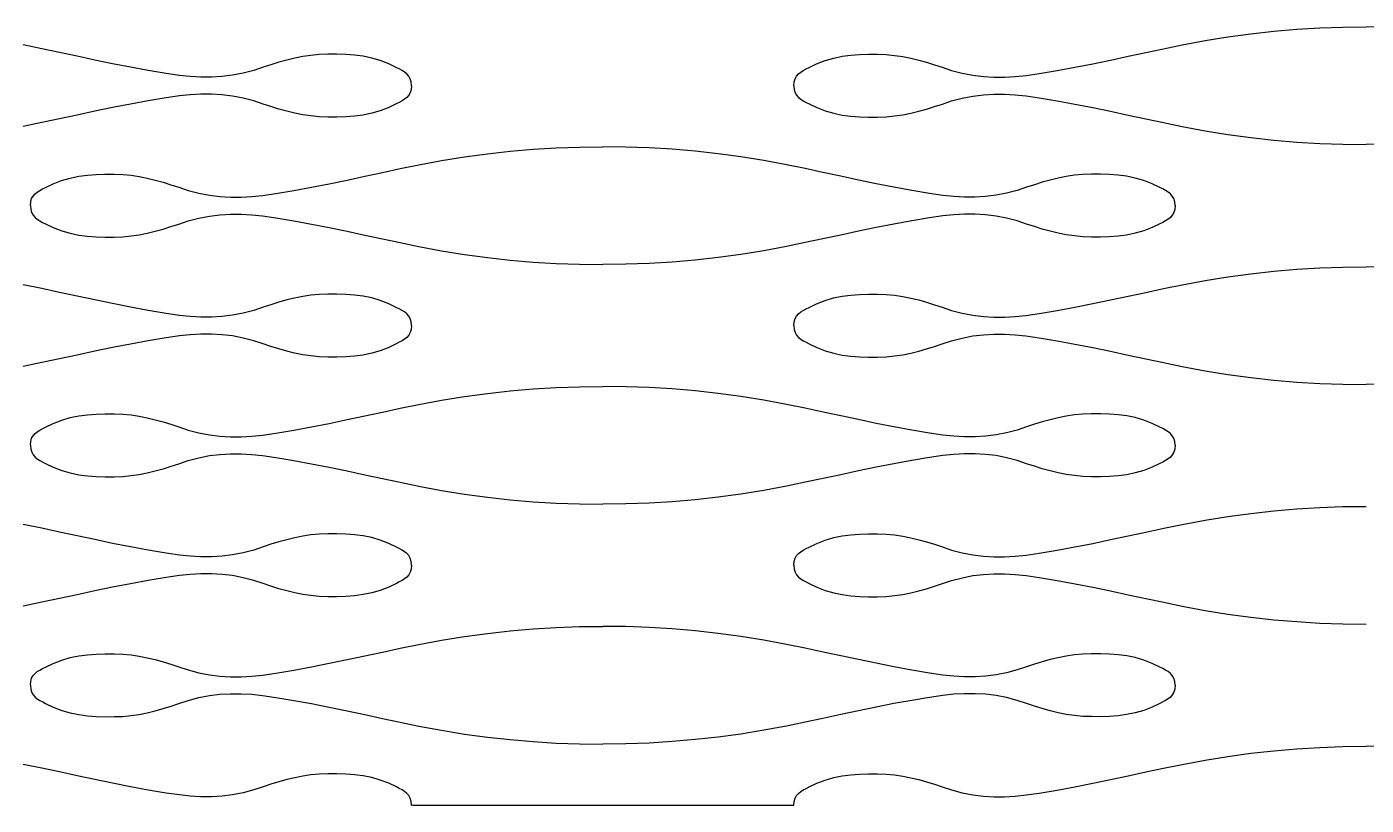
# Model space of a CAD drawing. Extents: x -53 to 53, y -73 to 73.
# Drawn here: x -30.7 to 0, y -73.23 to -55.38 of the extents above; entities that cross this region are included whole.
import ezdxf

# ---------------------------------------------------------------- set-up
doc = ezdxf.new("R2010")
doc.units = 0
doc.header["$MEASUREMENT"] = 0
doc.layers.get('0').update_dxf_attribs({"linetype": 'CONTINUOUS'})

msp = doc.modelspace()

# ---------------------------------------------------------------- linework, layer by layer
for p, q in [((-3.169, -55.615), (-2.644, -55.544)), ((-2.644, -55.544), (-2.119, -55.486)), ((-2.119, -55.486), (-1.593, -55.441)), ((-1.593, -55.441), (-1.064, -55.409)), ((-1.064, -55.409), (-0.534, -55.39)), ((-0.534, -55.39), (0, -55.383)), ((0.533, -55.39), (0, -55.383)), ((-30.358, -55.885), (-30.784, -55.797)), ((-4.643, -55.885), (-4.217, -55.797)), ((-4.217, -55.797), (-3.693, -55.699)), ((-3.693, -55.699), (-3.169, -55.615)), ((-29.952, -55.972), (-30.358, -55.885)), ((-29.546, -56.059), (-29.952, -55.972)), ((-29.14, -56.146), (-29.546, -56.059)), ((-28.734, -56.23), (-29.14, -56.146)), ((-24.744, -56.146), (-24.925, -56.197)), ((-24.561, -56.102), (-24.744, -56.146)), ((-24.377, -56.066), (-24.561, -56.102)), ((-24.19, -56.038), (-24.377, -56.066)), ((-23.999, -56.02), (-24.19, -56.038)), ((-23.8, -56.013), (-23.999, -56.02)), ((-23.592, -56.012), (-23.8, -56.013)), ((-23.389, -56.018), (-23.592, -56.012)), ((-23.189, -56.033), (-23.389, -56.018)), ((-22.991, -56.06), (-23.189, -56.033)), ((-22.795, -56.1), (-22.991, -56.06)), ((-22.599, -56.156), (-22.795, -56.1)), ((-22.405, -56.231), (-22.599, -56.156)), ((-12.597, -56.231), (-12.402, -56.156)), ((-12.402, -56.156), (-12.206, -56.1)), ((-12.206, -56.1), (-12.01, -56.06)), ((-12.01, -56.06), (-11.812, -56.033)), ((-11.812, -56.033), (-11.612, -56.018)), ((-11.612, -56.018), (-11.409, -56.012)), ((-11.409, -56.012), (-11.202, -56.013)), ((-11.202, -56.013), (-11.002, -56.02)), ((-11.002, -56.02), (-10.812, -56.038)), ((-10.812, -56.038), (-10.624, -56.066)), ((-10.624, -56.066), (-10.44, -56.102)), ((-10.44, -56.102), (-10.257, -56.146)), ((-10.257, -56.146), (-10.076, -56.197)), ((-6.267, -56.23), (-5.861, -56.146)), ((-5.861, -56.146), (-5.455, -56.059)), ((-5.455, -56.059), (-5.049, -55.972)), ((-5.049, -55.972), (-4.643, -55.885)), ((-28.326, -56.311), (-28.734, -56.23)), ((-27.918, -56.386), (-28.326, -56.311)), ((-27.508, -56.455), (-27.918, -56.386)), ((-27.203, -56.499), (-27.508, -56.455)), ((-25.743, -56.449), (-25.985, -56.495)), ((-25.499, -56.383), (-25.743, -56.449)), ((-25.285, -56.312), (-25.499, -56.383)), ((-25.105, -56.253), (-25.285, -56.312)), ((-24.925, -56.197), (-25.105, -56.253)), ((-22.231, -56.315), (-22.405, -56.231)), ((-22.163, -56.35), (-22.231, -56.315)), ((-22.099, -56.384), (-22.163, -56.35)), ((-22.04, -56.421), (-22.099, -56.384)), ((-21.988, -56.463), (-22.04, -56.421)), ((-21.944, -56.513), (-21.988, -56.463)), ((-13.057, -56.513), (-13.013, -56.463)), ((-13.013, -56.463), (-12.961, -56.421)), ((-12.961, -56.421), (-12.902, -56.384)), ((-12.902, -56.384), (-12.838, -56.35)), ((-12.838, -56.35), (-12.771, -56.315)), ((-12.771, -56.315), (-12.597, -56.231)), ((-10.076, -56.197), (-9.896, -56.253)), ((-9.896, -56.253), (-9.716, -56.312)), ((-9.716, -56.312), (-9.502, -56.383)), ((-9.502, -56.383), (-9.258, -56.449)), ((-9.258, -56.449), (-9.016, -56.495)), ((-7.798, -56.499), (-7.494, -56.455)), ((-7.494, -56.455), (-7.084, -56.386)), ((-7.084, -56.386), (-6.675, -56.311)), ((-6.675, -56.311), (-6.267, -56.23)), ((-26.955, -56.524), (-27.203, -56.499)), ((-26.71, -56.538), (-26.955, -56.524)), ((-26.468, -56.539), (-26.71, -56.538)), ((-26.227, -56.525), (-26.468, -56.539)), ((-25.985, -56.495), (-26.227, -56.525)), ((-21.911, -56.573), (-21.944, -56.513)), ((-21.89, -56.645), (-21.911, -56.573)), ((-21.882, -56.733), (-21.89, -56.645)), ((-21.882, -56.733), (-21.89, -56.821)), ((-13.119, -56.733), (-13.111, -56.645)), ((-13.119, -56.733), (-13.111, -56.821)), ((-13.111, -56.645), (-13.09, -56.573)), ((-13.09, -56.573), (-13.057, -56.513)), ((-9.016, -56.495), (-8.775, -56.525)), ((-8.775, -56.525), (-8.533, -56.539)), ((-8.533, -56.539), (-8.291, -56.538)), ((-8.291, -56.538), (-8.046, -56.524)), ((-8.046, -56.524), (-7.798, -56.499)), ((-27.918, -57.08), (-28.326, -57.155)), ((-27.508, -57.012), (-27.918, -57.08)), ((-27.203, -56.968), (-27.508, -57.012)), ((-26.955, -56.942), (-27.203, -56.968)), ((-26.71, -56.928), (-26.955, -56.942)), ((-26.468, -56.927), (-26.71, -56.928)), ((-26.227, -56.941), (-26.468, -56.927)), ((-25.985, -56.971), (-26.227, -56.941)), ((-25.743, -57.018), (-25.985, -56.971)), ((-25.499, -57.083), (-25.743, -57.018)), ((-25.285, -57.154), (-25.499, -57.083)), ((-22.099, -57.082), (-22.163, -57.116)), ((-22.04, -57.045), (-22.099, -57.082)), ((-21.988, -57.003), (-22.04, -57.045)), ((-21.944, -56.953), (-21.988, -57.003)), ((-21.911, -56.894), (-21.944, -56.953)), ((-21.89, -56.821), (-21.911, -56.894)), ((-13.111, -56.821), (-13.09, -56.894)), ((-13.09, -56.894), (-13.057, -56.953)), ((-13.057, -56.953), (-13.013, -57.003)), ((-13.013, -57.003), (-12.961, -57.045)), ((-12.961, -57.045), (-12.902, -57.082)), ((-12.902, -57.082), (-12.838, -57.116)), ((-9.715, -57.154), (-9.502, -57.083)), ((-9.502, -57.083), (-9.258, -57.018)), ((-9.258, -57.018), (-9.016, -56.971)), ((-9.016, -56.971), (-8.774, -56.941)), ((-8.774, -56.941), (-8.533, -56.927)), ((-8.533, -56.927), (-8.291, -56.928)), ((-8.291, -56.928), (-8.046, -56.942)), ((-8.046, -56.942), (-7.798, -56.968)), ((-7.798, -56.968), (-7.494, -57.012)), ((-7.494, -57.012), (-7.083, -57.08)), ((-7.083, -57.08), (-6.675, -57.155)), ((-29.546, -57.407), (-29.952, -57.494)), ((-29.14, -57.321), (-29.546, -57.407)), ((-28.734, -57.236), (-29.14, -57.321)), ((-28.326, -57.155), (-28.734, -57.236)), ((-25.105, -57.214), (-25.285, -57.154)), ((-24.925, -57.269), (-25.105, -57.214)), ((-24.744, -57.32), (-24.925, -57.269)), ((-24.561, -57.364), (-24.744, -57.32)), ((-24.377, -57.4), (-24.561, -57.364)), ((-24.19, -57.428), (-24.377, -57.4)), ((-22.991, -57.407), (-23.189, -57.433)), ((-22.795, -57.366), (-22.991, -57.407)), ((-22.6, -57.31), (-22.795, -57.366)), ((-22.405, -57.235), (-22.6, -57.31)), ((-22.231, -57.151), (-22.405, -57.235)), ((-22.163, -57.116), (-22.231, -57.151)), ((-12.838, -57.116), (-12.77, -57.151)), ((-12.77, -57.151), (-12.596, -57.235)), ((-12.596, -57.235), (-12.401, -57.31)), ((-12.401, -57.31), (-12.206, -57.366)), ((-12.206, -57.366), (-12.01, -57.407)), ((-12.01, -57.407), (-11.812, -57.433)), ((-10.811, -57.428), (-10.624, -57.4)), ((-10.624, -57.4), (-10.439, -57.364)), ((-10.439, -57.364), (-10.257, -57.32)), ((-10.257, -57.32), (-10.076, -57.269)), ((-10.076, -57.269), (-9.896, -57.214)), ((-9.896, -57.214), (-9.715, -57.154)), ((-6.675, -57.155), (-6.267, -57.236)), ((-6.267, -57.236), (-5.861, -57.321)), ((-5.861, -57.321), (-5.455, -57.407)), ((-5.455, -57.407), (-5.049, -57.494)), ((-30.358, -57.581), (-30.784, -57.669)), ((-29.952, -57.494), (-30.358, -57.581)), ((-23.999, -57.446), (-24.19, -57.428)), ((-23.8, -57.453), (-23.999, -57.446)), ((-23.593, -57.454), (-23.8, -57.453)), ((-23.389, -57.448), (-23.593, -57.454)), ((-23.189, -57.433), (-23.389, -57.448)), ((-11.812, -57.433), (-11.612, -57.448)), ((-11.612, -57.448), (-11.408, -57.454)), ((-11.408, -57.454), (-11.201, -57.453)), ((-11.201, -57.453), (-11.002, -57.446)), ((-11.002, -57.446), (-10.811, -57.428)), ((-5.049, -57.494), (-4.643, -57.581)), ((-4.643, -57.581), (-4.216, -57.669)), ((-4.216, -57.669), (-3.692, -57.767)), ((-3.692, -57.767), (-3.169, -57.851)), ((-3.169, -57.851), (-2.644, -57.923)), ((-2.644, -57.923), (-2.119, -57.981)), ((-2.119, -57.981), (-1.593, -58.026)), ((-20.669, -58.365), (-20.144, -58.294)), ((-20.144, -58.294), (-19.619, -58.236)), ((-19.619, -58.236), (-19.093, -58.191)), ((-19.093, -58.191), (-18.564, -58.159)), ((-18.564, -58.159), (-18.034, -58.14)), ((-18.034, -58.14), (-17.5, -58.133)), ((-16.967, -58.14), (-17.5, -58.133)), ((-16.436, -58.159), (-16.967, -58.14)), ((-15.908, -58.191), (-16.436, -58.159)), ((-15.382, -58.236), (-15.908, -58.191)), ((-14.856, -58.294), (-15.382, -58.236)), ((-14.332, -58.365), (-14.856, -58.294)), ((-1.593, -58.026), (-1.064, -58.057)), ((-1.064, -58.057), (-0.534, -58.077)), ((-0.534, -58.077), (0, -58.083)), ((0.533, -58.077), (0, -58.083)), ((-22.549, -58.722), (-22.143, -58.635)), ((-22.143, -58.635), (-21.717, -58.547)), ((-21.717, -58.547), (-21.193, -58.449)), ((-21.193, -58.449), (-20.669, -58.365)), ((-13.808, -58.449), (-14.332, -58.365)), ((-13.284, -58.547), (-13.808, -58.449)), ((-12.858, -58.635), (-13.284, -58.547)), ((-12.452, -58.722), (-12.858, -58.635)), ((-30.097, -58.981), (-29.902, -58.906)), ((-29.902, -58.906), (-29.706, -58.85)), ((-29.706, -58.85), (-29.51, -58.81)), ((-29.51, -58.81), (-29.312, -58.783)), ((-29.312, -58.783), (-29.112, -58.768)), ((-29.112, -58.768), (-28.909, -58.762)), ((-28.909, -58.762), (-28.702, -58.763)), ((-28.702, -58.763), (-28.502, -58.77)), ((-28.502, -58.77), (-28.312, -58.788)), ((-28.312, -58.788), (-28.124, -58.816)), ((-28.124, -58.816), (-27.94, -58.852)), ((-27.94, -58.852), (-27.757, -58.896)), ((-27.757, -58.896), (-27.576, -58.947)), ((-23.767, -58.98), (-23.361, -58.896)), ((-23.361, -58.896), (-22.955, -58.809)), ((-22.955, -58.809), (-22.549, -58.722)), ((-12.046, -58.809), (-12.452, -58.722)), ((-11.64, -58.896), (-12.046, -58.809)), ((-11.234, -58.98), (-11.64, -58.896)), ((-7.244, -58.896), (-7.425, -58.947)), ((-7.061, -58.852), (-7.244, -58.896)), ((-6.877, -58.816), (-7.061, -58.852)), ((-6.69, -58.788), (-6.877, -58.816)), ((-6.499, -58.77), (-6.69, -58.788)), ((-6.3, -58.763), (-6.499, -58.77)), ((-6.092, -58.762), (-6.3, -58.763)), ((-5.889, -58.768), (-6.092, -58.762)), ((-5.689, -58.783), (-5.889, -58.768)), ((-5.491, -58.81), (-5.689, -58.783)), ((-5.295, -58.85), (-5.491, -58.81)), ((-5.099, -58.906), (-5.295, -58.85)), ((-4.905, -58.981), (-5.099, -58.906)), ((-30.557, -59.263), (-30.513, -59.213)), ((-30.513, -59.213), (-30.461, -59.171)), ((-30.461, -59.171), (-30.402, -59.134)), ((-30.402, -59.134), (-30.338, -59.1)), ((-30.338, -59.1), (-30.271, -59.065)), ((-30.271, -59.065), (-30.097, -58.981)), ((-27.576, -58.947), (-27.396, -59.003)), ((-27.396, -59.003), (-27.216, -59.062)), ((-27.216, -59.062), (-27.002, -59.133)), ((-27.002, -59.133), (-26.758, -59.199)), ((-26.758, -59.199), (-26.516, -59.245)), ((-26.516, -59.245), (-26.275, -59.275)), ((-25.546, -59.274), (-25.298, -59.249)), ((-25.298, -59.249), (-24.994, -59.205)), ((-24.994, -59.205), (-24.584, -59.136)), ((-24.584, -59.136), (-24.175, -59.061)), ((-24.175, -59.061), (-23.767, -58.98)), ((-10.826, -59.061), (-11.234, -58.98)), ((-10.418, -59.136), (-10.826, -59.061)), ((-10.008, -59.205), (-10.418, -59.136)), ((-9.703, -59.249), (-10.008, -59.205)), ((-9.455, -59.274), (-9.703, -59.249)), ((-8.485, -59.245), (-8.727, -59.275)), ((-8.243, -59.199), (-8.485, -59.245)), ((-7.999, -59.133), (-8.243, -59.199)), ((-7.785, -59.062), (-7.999, -59.133)), ((-7.605, -59.003), (-7.785, -59.062)), ((-7.425, -58.947), (-7.605, -59.003)), ((-4.731, -59.065), (-4.905, -58.981)), ((-4.663, -59.1), (-4.731, -59.065)), ((-4.599, -59.134), (-4.663, -59.1)), ((-4.54, -59.171), (-4.599, -59.134)), ((-4.488, -59.213), (-4.54, -59.171)), ((-4.444, -59.263), (-4.488, -59.213)), ((-30.619, -59.483), (-30.611, -59.395)), ((-30.619, -59.483), (-30.611, -59.571)), ((-30.611, -59.395), (-30.59, -59.323)), ((-30.59, -59.323), (-30.557, -59.263)), ((-26.275, -59.275), (-26.033, -59.289)), ((-26.033, -59.289), (-25.791, -59.288)), ((-25.791, -59.288), (-25.546, -59.274)), ((-9.21, -59.288), (-9.455, -59.274)), ((-8.968, -59.289), (-9.21, -59.288)), ((-8.727, -59.275), (-8.968, -59.289)), ((-4.411, -59.323), (-4.444, -59.263)), ((-4.39, -59.395), (-4.411, -59.323)), ((-4.382, -59.483), (-4.39, -59.395)), ((-4.382, -59.483), (-4.39, -59.571)), ((-30.611, -59.571), (-30.59, -59.644)), ((-30.59, -59.644), (-30.557, -59.703)), ((-30.557, -59.703), (-30.513, -59.753)), ((-30.513, -59.753), (-30.461, -59.795)), ((-30.461, -59.795), (-30.402, -59.832)), ((-30.402, -59.832), (-30.338, -59.866)), ((-30.338, -59.866), (-30.27, -59.901)), ((-27.215, -59.904), (-27.002, -59.833)), ((-27.002, -59.833), (-26.758, -59.768)), ((-26.758, -59.768), (-26.516, -59.721)), ((-26.516, -59.721), (-26.274, -59.691)), ((-26.274, -59.691), (-26.033, -59.677)), ((-26.033, -59.677), (-25.791, -59.678)), ((-25.791, -59.678), (-25.546, -59.692)), ((-25.546, -59.692), (-25.298, -59.718)), ((-25.298, -59.718), (-24.994, -59.762)), ((-24.994, -59.762), (-24.583, -59.83)), ((-24.583, -59.83), (-24.175, -59.905)), ((-10.418, -59.83), (-10.826, -59.905)), ((-10.008, -59.762), (-10.418, -59.83)), ((-9.703, -59.718), (-10.008, -59.762)), ((-9.455, -59.692), (-9.703, -59.718)), ((-9.21, -59.678), (-9.455, -59.692)), ((-8.968, -59.677), (-9.21, -59.678)), ((-8.727, -59.691), (-8.968, -59.677)), ((-8.485, -59.721), (-8.727, -59.691)), ((-8.243, -59.768), (-8.485, -59.721)), ((-7.999, -59.833), (-8.243, -59.768)), ((-7.785, -59.904), (-7.999, -59.833)), ((-4.663, -59.866), (-4.731, -59.901)), ((-4.599, -59.832), (-4.663, -59.866)), ((-4.54, -59.795), (-4.599, -59.832)), ((-4.488, -59.753), (-4.54, -59.795)), ((-4.444, -59.703), (-4.488, -59.753)), ((-4.411, -59.644), (-4.444, -59.703)), ((-4.39, -59.571), (-4.411, -59.644)), ((-30.27, -59.901), (-30.096, -59.985)), ((-30.096, -59.985), (-29.901, -60.06)), ((-29.901, -60.06), (-29.706, -60.116)), ((-29.706, -60.116), (-29.51, -60.157)), ((-29.51, -60.157), (-29.312, -60.183)), ((-28.311, -60.178), (-28.124, -60.15)), ((-28.124, -60.15), (-27.939, -60.114)), ((-27.939, -60.114), (-27.757, -60.07)), ((-27.757, -60.07), (-27.576, -60.019)), ((-27.576, -60.019), (-27.396, -59.964)), ((-27.396, -59.964), (-27.215, -59.904)), ((-24.175, -59.905), (-23.767, -59.986)), ((-23.767, -59.986), (-23.361, -60.071)), ((-23.361, -60.071), (-22.955, -60.157)), ((-22.955, -60.157), (-22.549, -60.244)), ((-12.046, -60.157), (-12.452, -60.244)), ((-11.64, -60.071), (-12.046, -60.157)), ((-11.234, -59.986), (-11.64, -60.071)), ((-10.826, -59.905), (-11.234, -59.986)), ((-7.605, -59.964), (-7.785, -59.904)), ((-7.425, -60.019), (-7.605, -59.964)), ((-7.244, -60.07), (-7.425, -60.019)), ((-7.061, -60.114), (-7.244, -60.07)), ((-6.877, -60.15), (-7.061, -60.114)), ((-6.69, -60.178), (-6.877, -60.15)), ((-5.491, -60.157), (-5.689, -60.183)), ((-5.295, -60.116), (-5.491, -60.157)), ((-5.1, -60.06), (-5.295, -60.116)), ((-4.905, -59.985), (-5.1, -60.06)), ((-4.731, -59.901), (-4.905, -59.985)), ((-29.312, -60.183), (-29.112, -60.198)), ((-29.112, -60.198), (-28.908, -60.204)), ((-28.908, -60.204), (-28.701, -60.203)), ((-28.701, -60.203), (-28.502, -60.196)), ((-28.502, -60.196), (-28.311, -60.178)), ((-22.549, -60.244), (-22.143, -60.331)), ((-22.143, -60.331), (-21.716, -60.419)), ((-21.716, -60.419), (-21.192, -60.517)), ((-13.284, -60.419), (-13.808, -60.517)), ((-12.858, -60.331), (-13.284, -60.419)), ((-12.452, -60.244), (-12.858, -60.331)), ((-6.499, -60.196), (-6.69, -60.178)), ((-6.3, -60.203), (-6.499, -60.196)), ((-6.093, -60.204), (-6.3, -60.203)), ((-5.889, -60.198), (-6.093, -60.204)), ((-5.689, -60.183), (-5.889, -60.198)), ((-21.192, -60.517), (-20.669, -60.601)), ((-20.669, -60.601), (-20.144, -60.673)), ((-20.144, -60.673), (-19.619, -60.731)), ((-19.619, -60.731), (-19.093, -60.776)), ((-19.093, -60.776), (-18.564, -60.807)), ((-15.908, -60.776), (-16.437, -60.807)), ((-15.382, -60.731), (-15.908, -60.776)), ((-14.857, -60.673), (-15.382, -60.731)), ((-14.332, -60.601), (-14.857, -60.673)), ((-13.808, -60.517), (-14.332, -60.601)), ((-18.564, -60.807), (-18.034, -60.827)), ((-18.034, -60.827), (-17.5, -60.833)), ((-16.967, -60.827), (-17.5, -60.833)), ((-16.437, -60.807), (-16.967, -60.827)), ((-3.169, -61.115), (-2.645, -61.044)), ((-2.645, -61.044), (-2.119, -60.986)), ((-2.119, -60.986), (-1.593, -60.941)), ((-1.593, -60.941), (-1.064, -60.909)), ((-1.064, -60.909), (-0.534, -60.89)), ((-0.534, -60.89), (0, -60.883)), ((0.533, -60.89), (0, -60.883)), ((-30.358, -61.385), (-30.784, -61.297)), ((-29.952, -61.472), (-30.358, -61.385)), ((-5.049, -61.472), (-4.643, -61.385)), ((-4.643, -61.385), (-4.217, -61.297)), ((-4.217, -61.297), (-3.693, -61.199)), ((-3.693, -61.199), (-3.169, -61.115)), ((-29.546, -61.559), (-29.952, -61.472)), ((-29.14, -61.646), (-29.546, -61.559)), ((-28.734, -61.73), (-29.14, -61.646)), ((-24.925, -61.697), (-25.105, -61.753)), ((-24.744, -61.646), (-24.925, -61.697)), ((-24.562, -61.602), (-24.744, -61.646)), ((-24.377, -61.566), (-24.562, -61.602)), ((-24.19, -61.538), (-24.377, -61.566)), ((-23.999, -61.52), (-24.19, -61.538)), ((-23.8, -61.513), (-23.999, -61.52)), ((-23.593, -61.512), (-23.8, -61.513)), ((-23.389, -61.518), (-23.593, -61.512)), ((-23.189, -61.533), (-23.389, -61.518)), ((-22.991, -61.56), (-23.189, -61.533)), ((-22.795, -61.6), (-22.991, -61.56)), ((-22.6, -61.656), (-22.795, -61.6)), ((-22.405, -61.731), (-22.6, -61.656)), ((-12.597, -61.731), (-12.402, -61.656)), ((-12.402, -61.656), (-12.207, -61.6)), ((-12.207, -61.6), (-12.01, -61.56)), ((-12.01, -61.56), (-11.812, -61.533)), ((-11.812, -61.533), (-11.612, -61.518)), ((-11.612, -61.518), (-11.409, -61.512)), ((-11.409, -61.512), (-11.202, -61.513)), ((-11.202, -61.513), (-11.002, -61.52)), ((-11.002, -61.52), (-10.812, -61.538)), ((-10.812, -61.538), (-10.624, -61.566)), ((-10.624, -61.566), (-10.44, -61.602)), ((-10.44, -61.602), (-10.257, -61.646)), ((-10.257, -61.646), (-10.076, -61.697)), ((-10.076, -61.697), (-9.896, -61.753)), ((-6.268, -61.73), (-5.861, -61.646)), ((-5.861, -61.646), (-5.455, -61.559)), ((-5.455, -61.559), (-5.049, -61.472)), ((-28.326, -61.811), (-28.734, -61.73)), ((-27.918, -61.886), (-28.326, -61.811)), ((-27.508, -61.955), (-27.918, -61.886)), ((-27.203, -61.999), (-27.508, -61.955)), ((-26.955, -62.024), (-27.203, -61.999)), ((-25.986, -61.995), (-26.227, -62.025)), ((-25.743, -61.949), (-25.986, -61.995)), ((-25.499, -61.883), (-25.743, -61.949)), ((-25.286, -61.812), (-25.499, -61.883)), ((-25.105, -61.753), (-25.286, -61.812)), ((-22.231, -61.815), (-22.405, -61.731)), ((-22.163, -61.85), (-22.231, -61.815)), ((-22.099, -61.884), (-22.163, -61.85)), ((-22.04, -61.921), (-22.099, -61.884)), ((-21.988, -61.963), (-22.04, -61.921)), ((-21.945, -62.013), (-21.988, -61.963)), ((-21.911, -62.073), (-21.945, -62.013)), ((-13.09, -62.073), (-13.057, -62.013)), ((-13.057, -62.013), (-13.013, -61.963)), ((-13.013, -61.963), (-12.961, -61.921)), ((-12.961, -61.921), (-12.902, -61.884)), ((-12.902, -61.884), (-12.838, -61.85)), ((-12.838, -61.85), (-12.771, -61.815)), ((-12.771, -61.815), (-12.597, -61.731)), ((-9.896, -61.753), (-9.716, -61.812)), ((-9.716, -61.812), (-9.502, -61.883)), ((-9.502, -61.883), (-9.258, -61.949)), ((-9.258, -61.949), (-9.016, -61.995)), ((-9.016, -61.995), (-8.775, -62.025)), ((-8.046, -62.024), (-7.799, -61.999)), ((-7.799, -61.999), (-7.494, -61.955)), ((-7.494, -61.955), (-7.084, -61.886)), ((-7.084, -61.886), (-6.675, -61.811)), ((-6.675, -61.811), (-6.268, -61.73)), ((-26.71, -62.038), (-26.955, -62.024)), ((-26.468, -62.039), (-26.71, -62.038)), ((-26.227, -62.025), (-26.468, -62.039)), ((-21.89, -62.145), (-21.911, -62.073)), ((-21.89, -62.321), (-21.911, -62.394)), ((-21.883, -62.233), (-21.89, -62.145)), ((-21.883, -62.233), (-21.89, -62.321)), ((-13.119, -62.233), (-13.112, -62.145)), ((-13.119, -62.233), (-13.111, -62.321)), ((-13.112, -62.145), (-13.09, -62.073)), ((-13.111, -62.321), (-13.09, -62.394)), ((-8.775, -62.025), (-8.533, -62.039)), ((-8.533, -62.039), (-8.291, -62.038)), ((-8.291, -62.038), (-8.046, -62.024)), ((-27.918, -62.58), (-28.326, -62.655)), ((-27.508, -62.512), (-27.918, -62.58)), ((-27.203, -62.468), (-27.508, -62.512)), ((-26.955, -62.442), (-27.203, -62.468)), ((-26.71, -62.428), (-26.955, -62.442)), ((-26.468, -62.427), (-26.71, -62.428)), ((-26.227, -62.441), (-26.468, -62.427)), ((-25.986, -62.471), (-26.227, -62.441)), ((-25.743, -62.518), (-25.986, -62.471)), ((-25.499, -62.583), (-25.743, -62.518)), ((-25.286, -62.654), (-25.499, -62.583)), ((-22.163, -62.616), (-22.231, -62.651)), ((-22.099, -62.582), (-22.163, -62.616)), ((-22.04, -62.545), (-22.099, -62.582)), ((-21.988, -62.503), (-22.04, -62.545)), ((-21.945, -62.453), (-21.988, -62.503)), ((-21.911, -62.394), (-21.945, -62.453)), ((-13.09, -62.394), (-13.057, -62.453)), ((-13.057, -62.453), (-13.013, -62.503)), ((-13.013, -62.503), (-12.961, -62.545)), ((-12.961, -62.545), (-12.902, -62.582)), ((-12.902, -62.582), (-12.838, -62.616)), ((-12.838, -62.616), (-12.77, -62.651)), ((-9.716, -62.654), (-9.502, -62.583)), ((-9.502, -62.583), (-9.258, -62.518)), ((-9.258, -62.518), (-9.016, -62.471)), ((-9.016, -62.471), (-8.775, -62.441)), ((-8.775, -62.441), (-8.533, -62.427)), ((-8.533, -62.427), (-8.291, -62.428)), ((-8.291, -62.428), (-8.046, -62.442)), ((-8.046, -62.442), (-7.799, -62.468)), ((-7.799, -62.468), (-7.494, -62.512)), ((-7.494, -62.512), (-7.084, -62.58)), ((-7.084, -62.58), (-6.675, -62.655)), ((-29.546, -62.907), (-29.952, -62.994)), ((-29.14, -62.821), (-29.546, -62.907)), ((-28.734, -62.736), (-29.14, -62.821)), ((-28.326, -62.655), (-28.734, -62.736)), ((-25.105, -62.714), (-25.286, -62.654)), ((-24.925, -62.769), (-25.105, -62.714)), ((-24.744, -62.82), (-24.925, -62.769)), ((-24.562, -62.864), (-24.744, -62.82)), ((-24.377, -62.9), (-24.562, -62.864)), ((-24.19, -62.928), (-24.377, -62.9)), ((-23.999, -62.946), (-24.19, -62.928)), ((-23.189, -62.933), (-23.39, -62.948)), ((-22.991, -62.907), (-23.189, -62.933)), ((-22.795, -62.866), (-22.991, -62.907)), ((-22.6, -62.81), (-22.795, -62.866)), ((-22.405, -62.735), (-22.6, -62.81)), ((-22.231, -62.651), (-22.405, -62.735)), ((-12.77, -62.651), (-12.596, -62.735)), ((-12.596, -62.735), (-12.402, -62.81)), ((-12.402, -62.81), (-12.206, -62.866)), ((-12.206, -62.866), (-12.01, -62.907)), ((-12.01, -62.907), (-11.812, -62.933)), ((-11.812, -62.933), (-11.612, -62.948)), ((-11.002, -62.946), (-10.811, -62.928)), ((-10.811, -62.928), (-10.624, -62.9)), ((-10.624, -62.9), (-10.44, -62.864)), ((-10.44, -62.864), (-10.257, -62.82)), ((-10.257, -62.82), (-10.076, -62.769)), ((-10.076, -62.769), (-9.896, -62.714)), ((-9.896, -62.714), (-9.716, -62.654)), ((-6.675, -62.655), (-6.267, -62.736)), ((-6.267, -62.736), (-5.861, -62.821)), ((-5.861, -62.821), (-5.455, -62.907)), ((-5.455, -62.907), (-5.049, -62.994)), ((-30.358, -63.081), (-30.785, -63.169)), ((-29.952, -62.994), (-30.358, -63.081)), ((-23.8, -62.953), (-23.999, -62.946)), ((-23.593, -62.954), (-23.8, -62.953)), ((-23.39, -62.948), (-23.593, -62.954)), ((-11.612, -62.948), (-11.409, -62.954)), ((-11.409, -62.954), (-11.201, -62.953)), ((-11.201, -62.953), (-11.002, -62.946)), ((-5.049, -62.994), (-4.643, -63.081)), ((-4.643, -63.081), (-4.217, -63.169)), ((-4.217, -63.169), (-3.693, -63.267)), ((-3.693, -63.267), (-3.169, -63.351)), ((-3.169, -63.351), (-2.644, -63.423)), ((-2.644, -63.423), (-2.119, -63.481)), ((-2.119, -63.481), (-1.593, -63.526)), ((-1.593, -63.526), (-1.064, -63.557)), ((-21.192, -63.943), (-20.668, -63.858)), ((-20.668, -63.858), (-20.144, -63.787)), ((-20.144, -63.787), (-19.619, -63.729)), ((-19.619, -63.729), (-19.092, -63.684)), ((-19.092, -63.684), (-18.564, -63.652)), ((-18.564, -63.652), (-18.033, -63.633)), ((-18.033, -63.633), (-17.5, -63.627)), ((-16.966, -63.633), (-17.5, -63.627)), ((-16.436, -63.652), (-16.966, -63.633)), ((-15.908, -63.684), (-16.436, -63.652)), ((-15.381, -63.729), (-15.908, -63.684)), ((-14.856, -63.787), (-15.381, -63.729)), ((-14.331, -63.858), (-14.856, -63.787)), ((-13.808, -63.943), (-14.331, -63.858)), ((-1.064, -63.557), (-0.534, -63.577)), ((-0.534, -63.577), (0, -63.583)), ((0.533, -63.577), (0, -63.583)), ((-22.548, -64.215), (-22.142, -64.129)), ((-22.142, -64.129), (-21.716, -64.041)), ((-21.716, -64.041), (-21.192, -63.943)), ((-13.284, -64.041), (-13.808, -63.943)), ((-12.857, -64.129), (-13.284, -64.041)), ((-12.451, -64.215), (-12.857, -64.129)), ((-30.096, -64.475), (-29.901, -64.4)), ((-29.901, -64.4), (-29.706, -64.343)), ((-29.706, -64.343), (-29.51, -64.303)), ((-29.51, -64.303), (-29.312, -64.277)), ((-29.312, -64.277), (-29.111, -64.262)), ((-29.111, -64.262), (-28.908, -64.256)), ((-28.908, -64.256), (-28.701, -64.257)), ((-28.701, -64.257), (-28.502, -64.264)), ((-28.502, -64.264), (-28.311, -64.282)), ((-28.311, -64.282), (-28.124, -64.309)), ((-28.124, -64.309), (-27.939, -64.346)), ((-27.939, -64.346), (-27.757, -64.39)), ((-27.757, -64.39), (-27.576, -64.441)), ((-27.576, -64.441), (-27.396, -64.496)), ((-23.767, -64.474), (-23.36, -64.389)), ((-23.36, -64.389), (-22.954, -64.303)), ((-22.954, -64.303), (-22.548, -64.215)), ((-12.045, -64.303), (-12.451, -64.215)), ((-11.639, -64.389), (-12.045, -64.303)), ((-11.233, -64.474), (-11.639, -64.389)), ((-7.424, -64.441), (-7.605, -64.496)), ((-7.243, -64.39), (-7.424, -64.441)), ((-7.061, -64.346), (-7.243, -64.39)), ((-6.876, -64.309), (-7.061, -64.346)), ((-6.689, -64.282), (-6.876, -64.309)), ((-6.498, -64.264), (-6.689, -64.282)), ((-6.299, -64.257), (-6.498, -64.264)), ((-6.092, -64.256), (-6.299, -64.257)), ((-5.889, -64.262), (-6.092, -64.256)), ((-5.688, -64.277), (-5.889, -64.262)), ((-5.49, -64.303), (-5.688, -64.277)), ((-5.294, -64.343), (-5.49, -64.303)), ((-5.099, -64.4), (-5.294, -64.343)), ((-4.904, -64.475), (-5.099, -64.4)), ((-30.59, -64.816), (-30.556, -64.756)), ((-30.556, -64.756), (-30.513, -64.707)), ((-30.513, -64.707), (-30.46, -64.665)), ((-30.46, -64.665), (-30.401, -64.628)), ((-30.401, -64.628), (-30.337, -64.593)), ((-30.337, -64.593), (-30.27, -64.559)), ((-30.27, -64.559), (-30.096, -64.475)), ((-27.396, -64.496), (-27.215, -64.556)), ((-27.215, -64.556), (-27.002, -64.627)), ((-27.002, -64.627), (-26.757, -64.692)), ((-26.757, -64.692), (-26.515, -64.739)), ((-26.515, -64.739), (-26.274, -64.769)), ((-26.274, -64.769), (-26.033, -64.783)), ((-25.79, -64.782), (-25.546, -64.768)), ((-25.546, -64.768), (-25.298, -64.742)), ((-25.298, -64.742), (-24.993, -64.698)), ((-24.993, -64.698), (-24.583, -64.63)), ((-24.583, -64.63), (-24.174, -64.554)), ((-24.174, -64.554), (-23.767, -64.474)), ((-10.826, -64.554), (-11.233, -64.474)), ((-10.417, -64.63), (-10.826, -64.554)), ((-10.007, -64.698), (-10.417, -64.63)), ((-9.702, -64.742), (-10.007, -64.698)), ((-9.454, -64.768), (-9.702, -64.742)), ((-9.21, -64.782), (-9.454, -64.768)), ((-8.726, -64.769), (-8.967, -64.783)), ((-8.485, -64.739), (-8.726, -64.769)), ((-8.243, -64.692), (-8.485, -64.739)), ((-7.998, -64.627), (-8.243, -64.692)), ((-7.785, -64.556), (-7.998, -64.627)), ((-7.605, -64.496), (-7.785, -64.556)), ((-4.73, -64.559), (-4.904, -64.475)), ((-4.663, -64.593), (-4.73, -64.559)), ((-4.599, -64.628), (-4.663, -64.593)), ((-4.54, -64.665), (-4.599, -64.628)), ((-4.488, -64.707), (-4.54, -64.665)), ((-4.444, -64.756), (-4.488, -64.707)), ((-4.411, -64.816), (-4.444, -64.756)), ((-30.618, -64.977), (-30.611, -64.889)), ((-30.618, -64.977), (-30.611, -65.065)), ((-30.611, -64.889), (-30.59, -64.816)), ((-30.611, -65.065), (-30.589, -65.137)), ((-26.033, -64.783), (-25.79, -64.782)), ((-8.967, -64.783), (-9.21, -64.782)), ((-4.389, -64.889), (-4.411, -64.816)), ((-4.389, -65.065), (-4.411, -65.137)), ((-4.382, -64.977), (-4.389, -64.889)), ((-4.382, -64.977), (-4.389, -65.065)), ((-30.589, -65.137), (-30.556, -65.197)), ((-30.556, -65.197), (-30.512, -65.247)), ((-30.512, -65.247), (-30.46, -65.289)), ((-30.46, -65.289), (-30.401, -65.326)), ((-30.401, -65.326), (-30.337, -65.36)), ((-30.337, -65.36), (-30.27, -65.395)), ((-27.215, -65.398), (-27.001, -65.327)), ((-27.001, -65.327), (-26.757, -65.261)), ((-26.757, -65.261), (-26.515, -65.214)), ((-26.515, -65.214), (-26.274, -65.185)), ((-26.274, -65.185), (-26.033, -65.171)), ((-26.033, -65.171), (-25.79, -65.172)), ((-25.79, -65.172), (-25.546, -65.185)), ((-25.546, -65.185), (-25.298, -65.211)), ((-25.298, -65.211), (-24.993, -65.255)), ((-24.993, -65.255), (-24.583, -65.324)), ((-24.583, -65.324), (-24.174, -65.399)), ((-10.417, -65.324), (-10.826, -65.399)), ((-10.007, -65.255), (-10.417, -65.324)), ((-9.702, -65.211), (-10.007, -65.255)), ((-9.454, -65.185), (-9.702, -65.211)), ((-9.21, -65.172), (-9.454, -65.185)), ((-8.967, -65.171), (-9.21, -65.172)), ((-8.726, -65.185), (-8.967, -65.171)), ((-8.485, -65.214), (-8.726, -65.185)), ((-8.243, -65.261), (-8.485, -65.214)), ((-7.998, -65.327), (-8.243, -65.261)), ((-7.785, -65.398), (-7.998, -65.327)), ((-4.663, -65.36), (-4.73, -65.395)), ((-4.599, -65.326), (-4.663, -65.36)), ((-4.54, -65.289), (-4.599, -65.326)), ((-4.488, -65.247), (-4.54, -65.289)), ((-4.444, -65.197), (-4.488, -65.247)), ((-4.411, -65.137), (-4.444, -65.197)), ((-30.27, -65.395), (-30.096, -65.479)), ((-30.096, -65.479), (-29.901, -65.554)), ((-29.901, -65.554), (-29.706, -65.61)), ((-29.706, -65.61), (-29.509, -65.65)), ((-29.509, -65.65), (-29.311, -65.677)), ((-29.311, -65.677), (-29.111, -65.692)), ((-29.111, -65.692), (-28.908, -65.698)), ((-28.908, -65.698), (-28.701, -65.697)), ((-28.701, -65.697), (-28.501, -65.69)), ((-28.501, -65.69), (-28.311, -65.672)), ((-28.311, -65.672), (-28.123, -65.644)), ((-28.123, -65.644), (-27.939, -65.608)), ((-27.939, -65.608), (-27.756, -65.563)), ((-27.756, -65.563), (-27.575, -65.513)), ((-27.575, -65.513), (-27.395, -65.457)), ((-27.395, -65.457), (-27.215, -65.398)), ((-24.174, -65.399), (-23.767, -65.48)), ((-23.767, -65.48), (-23.36, -65.564)), ((-23.36, -65.564), (-22.954, -65.651)), ((-22.954, -65.651), (-22.548, -65.738)), ((-12.046, -65.651), (-12.451, -65.738)), ((-11.64, -65.564), (-12.046, -65.651)), ((-11.233, -65.48), (-11.64, -65.564)), ((-10.826, -65.399), (-11.233, -65.48)), ((-7.605, -65.457), (-7.785, -65.398)), ((-7.424, -65.513), (-7.605, -65.457)), ((-7.243, -65.563), (-7.424, -65.513)), ((-7.061, -65.608), (-7.243, -65.563)), ((-6.876, -65.644), (-7.061, -65.608)), ((-6.689, -65.672), (-6.876, -65.644)), ((-6.499, -65.69), (-6.689, -65.672)), ((-6.299, -65.697), (-6.499, -65.69)), ((-6.092, -65.698), (-6.299, -65.697)), ((-5.889, -65.692), (-6.092, -65.698)), ((-5.688, -65.677), (-5.889, -65.692)), ((-5.49, -65.65), (-5.688, -65.677)), ((-5.294, -65.61), (-5.49, -65.65)), ((-5.099, -65.554), (-5.294, -65.61)), ((-4.904, -65.479), (-5.099, -65.554)), ((-4.73, -65.395), (-4.904, -65.479)), ((-22.548, -65.738), (-22.142, -65.825)), ((-22.142, -65.825), (-21.716, -65.913)), ((-21.716, -65.913), (-21.192, -66.01)), ((-13.284, -65.913), (-13.808, -66.01)), ((-12.858, -65.825), (-13.284, -65.913)), ((-12.451, -65.738), (-12.858, -65.825)), ((-21.192, -66.01), (-20.668, -66.095)), ((-20.668, -66.095), (-20.144, -66.166)), ((-20.144, -66.166), (-19.619, -66.224)), ((-19.619, -66.224), (-19.092, -66.269)), ((-19.092, -66.269), (-18.564, -66.301)), ((-18.564, -66.301), (-18.033, -66.32)), ((-16.436, -66.301), (-16.967, -66.32)), ((-15.908, -66.269), (-16.436, -66.301)), ((-15.381, -66.224), (-15.908, -66.269)), ((-14.856, -66.166), (-15.381, -66.224)), ((-14.332, -66.095), (-14.856, -66.166)), ((-13.808, -66.01), (-14.332, -66.095)), ((-18.033, -66.32), (-17.5, -66.327)), ((-16.967, -66.32), (-17.5, -66.327)), ((-3.692, -66.693), (-3.168, -66.608)), ((-3.168, -66.608), (-2.644, -66.537)), ((-2.644, -66.537), (-2.119, -66.479)), ((-2.119, -66.479), (-1.592, -66.434)), ((-1.592, -66.434), (-1.064, -66.402)), ((-1.064, -66.402), (-0.533, -66.383)), ((-0.533, -66.383), (0, -66.377)), ((-30.358, -66.879), (-30.784, -66.791)), ((-29.951, -66.965), (-30.358, -66.879)), ((-5.048, -66.965), (-4.642, -66.879)), ((-4.642, -66.879), (-4.216, -66.791)), ((-4.216, -66.791), (-3.692, -66.693)), ((-29.546, -67.053), (-29.951, -66.965)), ((-29.14, -67.139), (-29.546, -67.053)), ((-28.733, -67.224), (-29.14, -67.139)), ((-28.326, -67.304), (-28.733, -67.224)), ((-24.924, -67.191), (-25.105, -67.246)), ((-24.743, -67.14), (-24.924, -67.191)), ((-24.561, -67.096), (-24.743, -67.14)), ((-24.376, -67.059), (-24.561, -67.096)), ((-24.189, -67.032), (-24.376, -67.059)), ((-23.999, -67.014), (-24.189, -67.032)), ((-23.799, -67.007), (-23.999, -67.014)), ((-23.592, -67.006), (-23.799, -67.007)), ((-23.389, -67.012), (-23.592, -67.006)), ((-23.188, -67.027), (-23.389, -67.012)), ((-22.99, -67.053), (-23.188, -67.027)), ((-22.794, -67.093), (-22.99, -67.053)), ((-22.599, -67.15), (-22.794, -67.093)), ((-22.404, -67.225), (-22.599, -67.15)), ((-22.23, -67.309), (-22.404, -67.225)), ((-12.77, -67.309), (-12.596, -67.225)), ((-12.596, -67.225), (-12.401, -67.15)), ((-12.401, -67.15), (-12.206, -67.093)), ((-12.206, -67.093), (-12.01, -67.053)), ((-12.01, -67.053), (-11.812, -67.027)), ((-11.812, -67.027), (-11.612, -67.012)), ((-11.612, -67.012), (-11.408, -67.006)), ((-11.408, -67.006), (-11.201, -67.007)), ((-11.201, -67.007), (-11.002, -67.014)), ((-11.002, -67.014), (-10.811, -67.032)), ((-10.811, -67.032), (-10.624, -67.059)), ((-10.624, -67.059), (-10.439, -67.096)), ((-10.439, -67.096), (-10.257, -67.14)), ((-10.257, -67.14), (-10.076, -67.191)), ((-10.076, -67.191), (-9.896, -67.246)), ((-6.675, -67.304), (-6.267, -67.224)), ((-6.267, -67.224), (-5.86, -67.139)), ((-5.86, -67.139), (-5.454, -67.053)), ((-5.454, -67.053), (-5.048, -66.965)), ((-27.917, -67.38), (-28.326, -67.304)), ((-27.507, -67.448), (-27.917, -67.38)), ((-27.202, -67.492), (-27.507, -67.448)), ((-26.954, -67.518), (-27.202, -67.492)), ((-26.71, -67.532), (-26.954, -67.518)), ((-26.467, -67.533), (-26.71, -67.532)), ((-26.226, -67.519), (-26.467, -67.533)), ((-25.985, -67.489), (-26.226, -67.519)), ((-25.743, -67.442), (-25.985, -67.489)), ((-25.499, -67.377), (-25.743, -67.442)), ((-25.285, -67.306), (-25.499, -67.377)), ((-25.105, -67.246), (-25.285, -67.306)), ((-22.163, -67.343), (-22.23, -67.309)), ((-22.099, -67.378), (-22.163, -67.343)), ((-22.04, -67.415), (-22.099, -67.378)), ((-21.988, -67.457), (-22.04, -67.415)), ((-21.944, -67.506), (-21.988, -67.457)), ((-21.911, -67.566), (-21.944, -67.506)), ((-13.09, -67.566), (-13.056, -67.506)), ((-13.056, -67.506), (-13.013, -67.457)), ((-13.013, -67.457), (-12.961, -67.415)), ((-12.961, -67.415), (-12.902, -67.378)), ((-12.902, -67.378), (-12.838, -67.343)), ((-12.838, -67.343), (-12.77, -67.309)), ((-9.896, -67.246), (-9.715, -67.306)), ((-9.715, -67.306), (-9.502, -67.377)), ((-9.502, -67.377), (-9.258, -67.442)), ((-9.258, -67.442), (-9.015, -67.489)), ((-9.015, -67.489), (-8.774, -67.519)), ((-8.774, -67.519), (-8.533, -67.533)), ((-8.533, -67.533), (-8.29, -67.532)), ((-8.29, -67.532), (-8.046, -67.518)), ((-8.046, -67.518), (-7.798, -67.492)), ((-7.798, -67.492), (-7.493, -67.448)), ((-7.493, -67.448), (-7.083, -67.38)), ((-7.083, -67.38), (-6.675, -67.304)), ((-21.89, -67.639), (-21.911, -67.566)), ((-21.89, -67.815), (-21.911, -67.887)), ((-21.882, -67.727), (-21.89, -67.639)), ((-21.882, -67.727), (-21.89, -67.815)), ((-13.118, -67.727), (-13.111, -67.639)), ((-13.118, -67.727), (-13.111, -67.815)), ((-13.111, -67.639), (-13.09, -67.566)), ((-13.111, -67.815), (-13.09, -67.887)), ((-28.326, -68.149), (-28.733, -68.23)), ((-27.917, -68.074), (-28.326, -68.149)), ((-27.507, -68.005), (-27.917, -68.074)), ((-27.202, -67.961), (-27.507, -68.005)), ((-26.954, -67.935), (-27.202, -67.961)), ((-26.71, -67.922), (-26.954, -67.935)), ((-26.467, -67.921), (-26.71, -67.922)), ((-26.226, -67.935), (-26.467, -67.921)), ((-25.985, -67.964), (-26.226, -67.935)), ((-25.743, -68.011), (-25.985, -67.964)), ((-25.499, -68.077), (-25.743, -68.011)), ((-25.285, -68.148), (-25.499, -68.077)), ((-25.105, -68.207), (-25.285, -68.148)), ((-22.23, -68.145), (-22.404, -68.229)), ((-22.163, -68.11), (-22.23, -68.145)), ((-22.099, -68.076), (-22.163, -68.11)), ((-22.04, -68.039), (-22.099, -68.076)), ((-21.988, -67.997), (-22.04, -68.039)), ((-21.944, -67.947), (-21.988, -67.997)), ((-21.911, -67.887), (-21.944, -67.947)), ((-13.09, -67.887), (-13.056, -67.947)), ((-13.056, -67.947), (-13.013, -67.997)), ((-13.013, -67.997), (-12.96, -68.039)), ((-12.96, -68.039), (-12.901, -68.076)), ((-12.901, -68.076), (-12.837, -68.11)), ((-12.837, -68.11), (-12.77, -68.145)), ((-12.77, -68.145), (-12.596, -68.229)), ((-9.895, -68.207), (-9.715, -68.148)), ((-9.715, -68.148), (-9.502, -68.077)), ((-9.502, -68.077), (-9.257, -68.011)), ((-9.257, -68.011), (-9.015, -67.964)), ((-9.015, -67.964), (-8.774, -67.935)), ((-8.774, -67.935), (-8.533, -67.921)), ((-8.533, -67.921), (-8.29, -67.922)), ((-8.29, -67.922), (-8.046, -67.935)), ((-8.046, -67.935), (-7.798, -67.961)), ((-7.798, -67.961), (-7.493, -68.005)), ((-7.493, -68.005), (-7.083, -68.074)), ((-7.083, -68.074), (-6.674, -68.149)), ((-6.674, -68.149), (-6.267, -68.23)), ((-29.546, -68.401), (-29.952, -68.488)), ((-29.14, -68.314), (-29.546, -68.401)), ((-28.733, -68.23), (-29.14, -68.314)), ((-24.924, -68.263), (-25.105, -68.207)), ((-24.743, -68.313), (-24.924, -68.263)), ((-24.561, -68.358), (-24.743, -68.313)), ((-24.377, -68.394), (-24.561, -68.358)), ((-24.189, -68.422), (-24.377, -68.394)), ((-23.999, -68.44), (-24.189, -68.422)), ((-23.8, -68.447), (-23.999, -68.44)), ((-23.592, -68.448), (-23.8, -68.447)), ((-23.389, -68.442), (-23.592, -68.448)), ((-23.189, -68.427), (-23.389, -68.442)), ((-22.991, -68.4), (-23.189, -68.427)), ((-22.794, -68.36), (-22.991, -68.4)), ((-22.599, -68.304), (-22.794, -68.36)), ((-22.404, -68.229), (-22.599, -68.304)), ((-12.596, -68.229), (-12.401, -68.304)), ((-12.401, -68.304), (-12.206, -68.36)), ((-12.206, -68.36), (-12.01, -68.4)), ((-12.01, -68.4), (-11.812, -68.427)), ((-11.812, -68.427), (-11.611, -68.442)), ((-11.611, -68.442), (-11.408, -68.448)), ((-11.408, -68.448), (-11.201, -68.447)), ((-11.201, -68.447), (-11.002, -68.44)), ((-11.002, -68.44), (-10.811, -68.422)), ((-10.811, -68.422), (-10.624, -68.394)), ((-10.624, -68.394), (-10.439, -68.358)), ((-10.439, -68.358), (-10.257, -68.313)), ((-10.257, -68.313), (-10.076, -68.263)), ((-10.076, -68.263), (-9.895, -68.207)), ((-6.267, -68.23), (-5.86, -68.314)), ((-5.86, -68.314), (-5.454, -68.401)), ((-5.454, -68.401), (-5.048, -68.488)), ((-30.358, -68.575), (-30.784, -68.663)), ((-29.952, -68.488), (-30.358, -68.575)), ((-5.048, -68.488), (-4.642, -68.575)), ((-4.642, -68.575), (-4.216, -68.663)), ((-4.216, -68.663), (-3.692, -68.76)), ((-3.692, -68.76), (-3.168, -68.845)), ((-3.168, -68.845), (-2.644, -68.916)), ((-2.644, -68.916), (-2.119, -68.974)), ((-2.119, -68.974), (-1.592, -69.019)), ((-1.592, -69.019), (-1.064, -69.051)), ((-1.064, -69.051), (-0.533, -69.07)), ((-0.533, -69.07), (0, -69.077)), ((-21.192, -69.443), (-20.668, -69.358)), ((-20.668, -69.358), (-20.144, -69.287)), ((-20.144, -69.287), (-19.619, -69.229)), ((-19.619, -69.229), (-19.092, -69.184)), ((-19.092, -69.184), (-18.564, -69.152)), ((-18.564, -69.152), (-18.033, -69.133)), ((-18.033, -69.133), (-17.5, -69.127)), ((-16.967, -69.133), (-17.5, -69.127)), ((-16.436, -69.152), (-16.967, -69.133)), ((-15.908, -69.184), (-16.436, -69.152)), ((-15.381, -69.229), (-15.908, -69.184)), ((-14.856, -69.287), (-15.381, -69.229)), ((-14.332, -69.358), (-14.856, -69.287)), ((-13.808, -69.443), (-14.332, -69.358)), ((-22.548, -69.715), (-22.142, -69.629)), ((-22.142, -69.629), (-21.716, -69.541)), ((-21.716, -69.541), (-21.192, -69.443)), ((-13.284, -69.541), (-13.808, -69.443)), ((-12.858, -69.629), (-13.284, -69.541)), ((-12.451, -69.715), (-12.858, -69.629)), ((-30.27, -70.059), (-30.096, -69.975)), ((-30.096, -69.975), (-29.901, -69.9)), ((-29.901, -69.9), (-29.706, -69.843)), ((-29.706, -69.843), (-29.51, -69.803)), ((-29.51, -69.803), (-29.312, -69.777)), ((-29.312, -69.777), (-29.112, -69.762)), ((-29.112, -69.762), (-28.908, -69.756)), ((-28.908, -69.756), (-28.701, -69.757)), ((-28.701, -69.757), (-28.502, -69.764)), ((-28.502, -69.764), (-28.311, -69.782)), ((-28.311, -69.782), (-28.124, -69.809)), ((-28.124, -69.809), (-27.939, -69.846)), ((-27.939, -69.846), (-27.757, -69.89)), ((-27.757, -69.89), (-27.576, -69.941)), ((-27.576, -69.941), (-27.396, -69.996)), ((-27.396, -69.996), (-27.215, -70.056)), ((-24.175, -70.054), (-23.767, -69.974)), ((-23.767, -69.974), (-23.36, -69.889)), ((-23.36, -69.889), (-22.954, -69.803)), ((-22.954, -69.803), (-22.548, -69.715)), ((-12.046, -69.803), (-12.451, -69.715)), ((-11.64, -69.889), (-12.046, -69.803)), ((-11.233, -69.974), (-11.64, -69.889)), ((-10.826, -70.054), (-11.233, -69.974)), ((-7.605, -69.996), (-7.785, -70.056)), ((-7.424, -69.941), (-7.605, -69.996)), ((-7.243, -69.89), (-7.424, -69.941)), ((-7.061, -69.846), (-7.243, -69.89)), ((-6.876, -69.809), (-7.061, -69.846)), ((-6.689, -69.782), (-6.876, -69.809)), ((-6.499, -69.764), (-6.689, -69.782)), ((-6.299, -69.757), (-6.499, -69.764)), ((-6.092, -69.756), (-6.299, -69.757)), ((-5.889, -69.762), (-6.092, -69.756)), ((-5.688, -69.777), (-5.889, -69.762)), ((-5.49, -69.803), (-5.688, -69.777)), ((-5.294, -69.843), (-5.49, -69.803)), ((-5.099, -69.9), (-5.294, -69.843)), ((-4.904, -69.975), (-5.099, -69.9)), ((-4.73, -70.059), (-4.904, -69.975)), ((-30.59, -70.316), (-30.556, -70.256)), ((-30.556, -70.256), (-30.513, -70.207)), ((-30.513, -70.207), (-30.461, -70.165)), ((-30.461, -70.165), (-30.402, -70.128)), ((-30.402, -70.128), (-30.338, -70.093)), ((-30.338, -70.093), (-30.27, -70.059)), ((-27.215, -70.056), (-27.002, -70.127)), ((-27.002, -70.127), (-26.758, -70.192)), ((-26.758, -70.192), (-26.515, -70.239)), ((-26.515, -70.239), (-26.274, -70.269)), ((-26.274, -70.269), (-26.033, -70.283)), ((-26.033, -70.283), (-25.79, -70.282)), ((-25.79, -70.282), (-25.546, -70.268)), ((-25.546, -70.268), (-25.298, -70.242)), ((-25.298, -70.242), (-24.993, -70.198)), ((-24.993, -70.198), (-24.583, -70.13)), ((-24.583, -70.13), (-24.175, -70.054)), ((-10.417, -70.13), (-10.826, -70.054)), ((-10.007, -70.198), (-10.417, -70.13)), ((-9.702, -70.242), (-10.007, -70.198)), ((-9.454, -70.268), (-9.702, -70.242)), ((-9.21, -70.282), (-9.454, -70.268)), ((-8.967, -70.283), (-9.21, -70.282)), ((-8.726, -70.269), (-8.967, -70.283)), ((-8.485, -70.239), (-8.726, -70.269)), ((-8.243, -70.192), (-8.485, -70.239)), ((-7.999, -70.127), (-8.243, -70.192)), ((-7.785, -70.056), (-7.999, -70.127)), ((-4.663, -70.093), (-4.73, -70.059)), ((-4.599, -70.128), (-4.663, -70.093)), ((-4.54, -70.165), (-4.599, -70.128)), ((-4.488, -70.207), (-4.54, -70.165)), ((-4.444, -70.256), (-4.488, -70.207)), ((-4.411, -70.316), (-4.444, -70.256)), ((-30.618, -70.477), (-30.611, -70.389)), ((-30.618, -70.477), (-30.611, -70.565)), ((-30.611, -70.389), (-30.59, -70.316)), ((-30.611, -70.565), (-30.59, -70.637)), ((-4.39, -70.389), (-4.411, -70.316)), ((-4.39, -70.565), (-4.411, -70.637)), ((-4.382, -70.477), (-4.39, -70.389)), ((-4.382, -70.477), (-4.39, -70.565)), ((-30.59, -70.637), (-30.556, -70.697)), ((-30.556, -70.697), (-30.513, -70.747)), ((-30.513, -70.747), (-30.46, -70.789)), ((-30.46, -70.789), (-30.401, -70.826)), ((-30.401, -70.826), (-30.337, -70.86)), ((-30.337, -70.86), (-30.27, -70.895)), ((-30.27, -70.895), (-30.096, -70.979)), ((-27.395, -70.957), (-27.215, -70.898)), ((-27.215, -70.898), (-27.002, -70.827)), ((-27.002, -70.827), (-26.757, -70.761)), ((-26.757, -70.761), (-26.515, -70.714)), ((-26.515, -70.714), (-26.274, -70.685)), ((-26.274, -70.685), (-26.033, -70.671)), ((-26.033, -70.671), (-25.79, -70.672)), ((-25.79, -70.672), (-25.546, -70.685)), ((-25.546, -70.685), (-25.298, -70.711)), ((-25.298, -70.711), (-24.993, -70.755)), ((-24.993, -70.755), (-24.583, -70.824)), ((-24.583, -70.824), (-24.174, -70.899)), ((-24.174, -70.899), (-23.767, -70.98)), ((-10.826, -70.899), (-11.233, -70.98)), ((-10.417, -70.824), (-10.826, -70.899)), ((-10.007, -70.755), (-10.417, -70.824)), ((-9.702, -70.711), (-10.007, -70.755)), ((-9.454, -70.685), (-9.702, -70.711)), ((-9.21, -70.672), (-9.454, -70.685)), ((-8.967, -70.671), (-9.21, -70.672)), ((-8.726, -70.685), (-8.967, -70.671)), ((-8.485, -70.714), (-8.726, -70.685)), ((-8.243, -70.761), (-8.485, -70.714)), ((-7.999, -70.827), (-8.243, -70.761)), ((-7.785, -70.898), (-7.999, -70.827)), ((-7.605, -70.957), (-7.785, -70.898)), ((-4.73, -70.895), (-4.904, -70.979)), ((-4.663, -70.86), (-4.73, -70.895)), ((-4.599, -70.826), (-4.663, -70.86)), ((-4.54, -70.789), (-4.599, -70.826)), ((-4.488, -70.747), (-4.54, -70.789)), ((-4.444, -70.697), (-4.488, -70.747)), ((-4.411, -70.637), (-4.444, -70.697)), ((-30.096, -70.979), (-29.901, -71.054)), ((-29.901, -71.054), (-29.706, -71.11)), ((-29.706, -71.11), (-29.51, -71.15)), ((-29.51, -71.15), (-29.312, -71.177)), ((-29.312, -71.177), (-29.111, -71.192)), ((-29.111, -71.192), (-28.908, -71.198)), ((-28.908, -71.198), (-28.701, -71.197)), ((-28.701, -71.197), (-28.502, -71.19)), ((-28.502, -71.19), (-28.311, -71.172)), ((-28.311, -71.172), (-28.124, -71.144)), ((-28.124, -71.144), (-27.939, -71.108)), ((-27.939, -71.108), (-27.757, -71.063)), ((-27.757, -71.063), (-27.576, -71.013)), ((-27.576, -71.013), (-27.395, -70.957)), ((-23.767, -70.98), (-23.36, -71.064)), ((-23.36, -71.064), (-22.954, -71.151)), ((-22.954, -71.151), (-22.548, -71.238)), ((-12.046, -71.151), (-12.452, -71.238)), ((-11.64, -71.064), (-12.046, -71.151)), ((-11.233, -70.98), (-11.64, -71.064)), ((-7.424, -71.013), (-7.605, -70.957)), ((-7.243, -71.063), (-7.424, -71.013)), ((-7.061, -71.108), (-7.243, -71.063)), ((-6.877, -71.144), (-7.061, -71.108)), ((-6.689, -71.172), (-6.877, -71.144)), ((-6.499, -71.19), (-6.689, -71.172)), ((-6.3, -71.197), (-6.499, -71.19)), ((-6.092, -71.198), (-6.3, -71.197)), ((-5.889, -71.192), (-6.092, -71.198)), ((-5.689, -71.177), (-5.889, -71.192)), ((-5.491, -71.15), (-5.689, -71.177)), ((-5.294, -71.11), (-5.491, -71.15)), ((-5.099, -71.054), (-5.294, -71.11)), ((-4.904, -70.979), (-5.099, -71.054)), ((-22.548, -71.238), (-22.142, -71.325)), ((-22.142, -71.325), (-21.716, -71.413)), ((-21.716, -71.413), (-21.192, -71.51)), ((-21.192, -71.51), (-20.668, -71.595)), ((-13.808, -71.51), (-14.332, -71.595)), ((-13.284, -71.413), (-13.808, -71.51)), ((-12.858, -71.325), (-13.284, -71.413)), ((-12.452, -71.238), (-12.858, -71.325)), ((-20.668, -71.595), (-20.144, -71.666)), ((-20.144, -71.666), (-19.619, -71.724)), ((-19.619, -71.724), (-19.092, -71.769)), ((-19.092, -71.769), (-18.564, -71.801)), ((-18.564, -71.801), (-18.033, -71.82)), ((-18.033, -71.82), (-17.5, -71.827)), ((-16.967, -71.82), (-17.5, -71.827)), ((-16.436, -71.801), (-16.967, -71.82)), ((-15.908, -71.769), (-16.436, -71.801)), ((-15.381, -71.724), (-15.908, -71.769)), ((-14.856, -71.666), (-15.381, -71.724)), ((-14.332, -71.595), (-14.856, -71.666)), ((-3.692, -72.193), (-3.169, -72.108)), ((-3.169, -72.108), (-2.644, -72.037)), ((-2.644, -72.037), (-2.119, -71.979)), ((-2.119, -71.979), (-1.593, -71.934)), ((-1.593, -71.934), (-1.064, -71.902)), ((-1.064, -71.902), (-0.533, -71.883)), ((-0.533, -71.883), (0, -71.877)), ((0.533, -71.883), (0, -71.877)), ((-30.358, -72.379), (-30.784, -72.291)), ((-29.952, -72.465), (-30.358, -72.379)), ((-5.049, -72.465), (-4.643, -72.379)), ((-4.643, -72.379), (-4.216, -72.291)), ((-4.216, -72.291), (-3.692, -72.193)), ((-29.546, -72.553), (-29.952, -72.465)), ((-29.14, -72.639), (-29.546, -72.553)), ((-28.733, -72.724), (-29.14, -72.639)), ((-28.326, -72.804), (-28.733, -72.724)), ((-25.105, -72.746), (-25.285, -72.806)), ((-24.925, -72.691), (-25.105, -72.746)), ((-24.744, -72.64), (-24.925, -72.691)), ((-24.561, -72.596), (-24.744, -72.64)), ((-24.377, -72.559), (-24.561, -72.596)), ((-24.189, -72.532), (-24.377, -72.559)), ((-23.999, -72.514), (-24.189, -72.532)), ((-23.799, -72.507), (-23.999, -72.514)), ((-23.592, -72.506), (-23.799, -72.507)), ((-23.389, -72.512), (-23.592, -72.506)), ((-23.189, -72.527), (-23.389, -72.512)), ((-22.991, -72.553), (-23.189, -72.527)), ((-22.794, -72.593), (-22.991, -72.553)), ((-22.599, -72.65), (-22.794, -72.593)), ((-22.404, -72.725), (-22.599, -72.65)), ((-22.23, -72.809), (-22.404, -72.725)), ((-12.77, -72.809), (-12.596, -72.725)), ((-12.596, -72.725), (-12.402, -72.65)), ((-12.402, -72.65), (-12.206, -72.593)), ((-12.206, -72.593), (-12.01, -72.553)), ((-12.01, -72.553), (-11.812, -72.527)), ((-11.812, -72.527), (-11.612, -72.512)), ((-11.612, -72.512), (-11.409, -72.506)), ((-11.409, -72.506), (-11.201, -72.507)), ((-11.201, -72.507), (-11.002, -72.514)), ((-11.002, -72.514), (-10.811, -72.532)), ((-10.811, -72.532), (-10.624, -72.559)), ((-10.624, -72.559), (-10.44, -72.596)), ((-10.44, -72.596), (-10.257, -72.64)), ((-10.257, -72.64), (-10.076, -72.691)), ((-10.076, -72.691), (-9.896, -72.746)), ((-9.896, -72.746), (-9.716, -72.806)), ((-6.675, -72.804), (-6.267, -72.724)), ((-6.267, -72.724), (-5.861, -72.639)), ((-5.861, -72.639), (-5.455, -72.553)), ((-5.455, -72.553), (-5.049, -72.465)), ((-27.917, -72.88), (-28.326, -72.804)), ((-27.507, -72.948), (-27.917, -72.88)), ((-27.203, -72.992), (-27.507, -72.948)), ((-26.955, -73.018), (-27.203, -72.992)), ((-26.71, -73.032), (-26.955, -73.018)), ((-26.468, -73.033), (-26.71, -73.032)), ((-26.226, -73.019), (-26.468, -73.033)), ((-25.985, -72.989), (-26.226, -73.019)), ((-25.743, -72.942), (-25.985, -72.989)), ((-25.499, -72.877), (-25.743, -72.942)), ((-25.285, -72.806), (-25.499, -72.877)), ((-22.163, -72.843), (-22.23, -72.809)), ((-22.099, -72.878), (-22.163, -72.843)), ((-22.04, -72.915), (-22.099, -72.878)), ((-21.988, -72.957), (-22.04, -72.915)), ((-21.944, -73.006), (-21.988, -72.957)), ((-21.911, -73.066), (-21.944, -73.006)), ((-21.89, -73.139), (-21.911, -73.066)), ((-13.111, -73.139), (-13.09, -73.066)), ((-13.09, -73.066), (-13.057, -73.006)), ((-13.057, -73.006), (-13.013, -72.957)), ((-13.013, -72.957), (-12.961, -72.915)), ((-12.961, -72.915), (-12.902, -72.878)), ((-12.902, -72.878), (-12.838, -72.843)), ((-12.838, -72.843), (-12.77, -72.809)), ((-9.716, -72.806), (-9.502, -72.877)), ((-9.502, -72.877), (-9.258, -72.942)), ((-9.258, -72.942), (-9.016, -72.989)), ((-9.016, -72.989), (-8.774, -73.019)), ((-8.774, -73.019), (-8.533, -73.033)), ((-8.533, -73.033), (-8.291, -73.032)), ((-8.291, -73.032), (-8.046, -73.018)), ((-8.046, -73.018), (-7.798, -72.992)), ((-7.798, -72.992), (-7.494, -72.948)), ((-7.494, -72.948), (-7.083, -72.88)), ((-7.083, -72.88), (-6.675, -72.804)), ((-21.882, -73.227), (-21.89, -73.139)), ((-21.882, -73.227), (-13.119, -73.227)), ((-13.119, -73.227), (-13.111, -73.139))]:
    msp.add_line(p, q)

doc.saveas('drawing.dxf')
